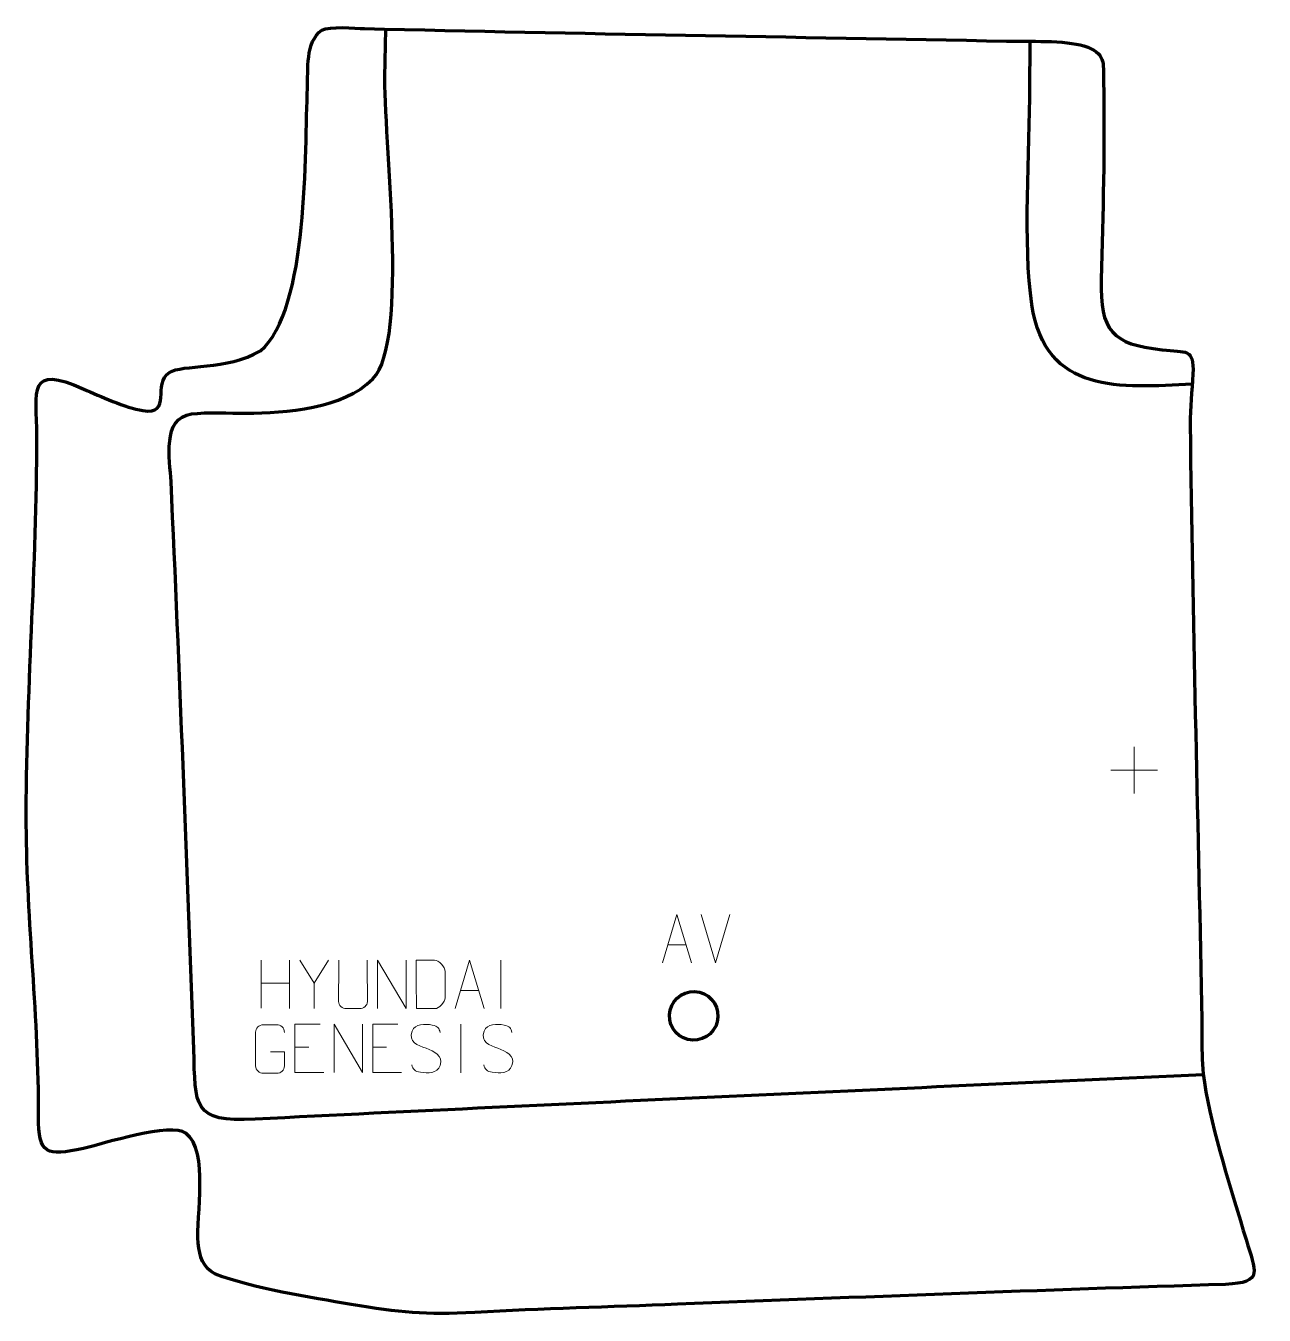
# Model space of a CAD drawing. Header units: millimetres. Extents: x 851 to 1488, y 107 to 771.
import ezdxf

# ---------------------------------------------------------------- set-up
doc = ezdxf.new("R2010")
doc.units = ezdxf.units.MM
doc.header["$MEASUREMENT"] = 0
doc.layers.add('layer 2', color=7, linetype='Continuous')
doc.layers.add('layer 3', color=7, linetype='Continuous')

msp = doc.modelspace()

# ---------------------------------------------------------------- linework, layer by layer
at = {"layer": 'layer 2', "color": 142, "lineweight": 158}
for points, knots in [([(1457.0809, 230.9547), (1294.4328, 223.3643), (1131.7749, 216.2575), (969.1543, 208.058), (969.1543, 208.058), (936.4517, 206.4091), (938.5598, 214.4817), (937.4838, 244.1645), (937.4838, 244.1645), (933.956, 341.4932), (930.3318, 438.9031), (925.827, 536.1909), (925.827, 536.1909), (925.2983, 547.5914), (921.0025, 568.8907), (936.3743, 570.9966), (936.3743, 570.9966), (944.0334, 572.0459), (956.2808, 571.3122), (964.4548, 571.3599), (964.4548, 571.3599), (985.1366, 571.6628), (1014.2018, 573.5266), (1029.657, 589.0345), (1029.657, 589.0345), (1048.8813, 608.3243), (1035.0931, 713.4445), (1035.8723, 747.0301), (1035.8723, 747.0301), (1036.0926, 754.3757), (1036.2015, 761.727), (1036.3686, 769.0743)], [0, 0, 0, 0, 0.11111111, 0.11111111, 0.11111111, 0.11111111, 0.22222222, 0.22222222, 0.22222222, 0.22222222, 0.33333333, 0.33333333, 0.33333333, 0.33333333, 0.44444444, 0.44444444, 0.44444444, 0.44444444, 0.55555556, 0.55555556, 0.55555556, 0.55555556, 0.66666667, 0.66666667, 0.66666667, 0.66666667, 0.77777778, 0.77777778, 0.77777778, 0.77777778, 1, 1, 1, 1]), ([(1451.3752, 586.35), (1414.6059, 584.4422), (1375.767, 580.8484), (1368.8335, 627.2521), (1368.8335, 627.2521), (1364.2243, 658.1003), (1367.702, 706.5385), (1367.8386, 739.8577), (1367.8386, 739.8577), (1367.8761, 747.5118), (1367.9133, 755.166), (1367.9495, 762.82)], [0, 0, 0, 0, 0.25, 0.25, 0.25, 0.25, 0.5, 0.5, 0.5, 0.5, 1, 1, 1, 1])]:
    msp.add_open_spline(points, degree=3, knots=knots, dxfattribs=at)
at = {"layer": 'layer 2', "color": 142, "lineweight": 200}
msp.add_open_spline([(1194.3131, 248.7212), (1201.2114, 248.4507), (1207.0228, 253.8236), (1207.2933, 260.7218), (1207.2933, 260.7218), (1207.5638, 267.62), (1202.191, 273.4315), (1195.2927, 273.702), (1195.2927, 273.702), (1188.3945, 273.9725), (1182.583, 268.5996), (1182.3125, 261.7014), (1182.3125, 261.7014), (1182.042, 254.8032), (1187.4149, 248.9917), (1194.3131, 248.7212)], degree=3, knots=[0, 0, 0, 0, 0.2, 0.2, 0.2, 0.2, 0.4, 0.4, 0.4, 0.4, 0.6, 0.6, 0.6, 0.6, 1, 1, 1, 1], dxfattribs=at)
at = {"layer": 'layer 3', "color": 242, "lineweight": 158}
msp.add_open_spline([(1405.7489, 742.2492), (1405.5788, 751.9158), (1406.9621, 756.7875), (1395.6404, 760.3983), (1395.6404, 760.3983), (1386.2162, 763.404), (1366.6007, 762.6735), (1355.782, 762.8858), (1355.782, 762.8858), (1245.6958, 765.045), (1135.4767, 766.6916), (1025.4166, 769.3341), (1025.4166, 769.3341), (1020.3487, 769.4558), (1007.4032, 770.7604), (1003.4667, 768.4985), (1003.4667, 768.4985), (994.8085, 762.4469), (996.4735, 747.9881), (996.0289, 738.6476), (996.0289, 738.6476), (994.6803, 706.6195), (996.9152, 624.6154), (971.8121, 603.4417), (971.8121, 603.4417), (954.5606, 593.4121), (931.618, 596.6059), (924.9859, 592.3787), (924.9859, 592.3787), (916.0311, 586.6709), (926.7795, 570.2243), (911.2668, 572.7411), (911.2668, 572.7411), (902.5141, 574.161), (889.1094, 580.2014), (880.9828, 583.7841), (880.9828, 583.7841), (851.6893, 596.886), (856.7041, 583.1418), (856.7617, 559.3233), (856.7617, 559.3233), (856.9233, 492.5068), (851.0839, 426.4684), (851.3445, 359.6523), (851.3445, 359.6523), (851.5387, 309.859), (857.9342, 259.2874), (857.6575, 209.4932), (857.6575, 209.4932), (857.548, 189.8025), (861.7665, 188.9438), (880.7861, 192.93), (880.7861, 192.93), (890.5014, 195.3856), (926.0535, 206.5796), (933.5002, 200.8946), (933.5002, 200.8946), (945.6248, 191.6384), (938.531, 158.1988), (939.8373, 144.2261), (939.8373, 144.2261), (940.4912, 137.2327), (942.2645, 131.8257), (948.6585, 128.2769), (948.6585, 128.2769), (967.6522, 121.0558), (997.8175, 116.2624), (1018.4614, 112.7624), (1018.4614, 112.7624), (1043.4169, 108.5443), (1056.6527, 107.18), (1082.1321, 108.5943), (1082.1321, 108.5943), (1116.637, 110.5095), (1151.8544, 111.4729), (1186.4488, 112.8151), (1186.4488, 112.8151), (1280.5457, 116.4658), (1374.4252, 120.1111), (1468.5566, 123.0274), (1468.5566, 123.0274), (1488.413, 123.9602), (1483.9658, 129.6716), (1479.0632, 146.0734), (1479.0632, 146.0734), (1471.573, 171.1132), (1461.6358, 201.4248), (1457.6012, 226.9265), (1457.6012, 226.9265), (1455.8007, 238.3073), (1456.4087, 255.1202), (1456.1741, 267.1807), (1456.1741, 267.1807), (1454.2284, 366.4461), (1451.4653, 465.9647), (1450.2916, 565.2093), (1450.2916, 565.2093), (1450.2365, 574.6853), (1451.2058, 582.3633), (1451.7135, 591.5901), (1451.7135, 591.5901), (1452.4515, 605.0019), (1448.215, 602.627), (1435.8156, 604.0112), (1435.8156, 604.0112), (1410.1133, 606.9433), (1403.8248, 613.6559), (1404.5415, 640.109), (1404.5415, 640.109), (1405.4662, 674.2302), (1406.3242, 708.1008), (1405.7489, 742.2492)], degree=3, knots=[0, 0, 0, 0, 0.03448276, 0.03448276, 0.03448276, 0.03448276, 0.06896552, 0.06896552, 0.06896552, 0.06896552, 0.10344828, 0.10344828, 0.10344828, 0.10344828, 0.13793103, 0.13793103, 0.13793103, 0.13793103, 0.17241379, 0.17241379, 0.17241379, 0.17241379, 0.20689655, 0.20689655, 0.20689655, 0.20689655, 0.24137931, 0.24137931, 0.24137931, 0.24137931, 0.27586207, 0.27586207, 0.27586207, 0.27586207, 0.31034483, 0.31034483, 0.31034483, 0.31034483, 0.34482759, 0.34482759, 0.34482759, 0.34482759, 0.37931034, 0.37931034, 0.37931034, 0.37931034, 0.4137931, 0.4137931, 0.4137931, 0.4137931, 0.44827586, 0.44827586, 0.44827586, 0.44827586, 0.48275862, 0.48275862, 0.48275862, 0.48275862, 0.51724138, 0.51724138, 0.51724138, 0.51724138, 0.55172414, 0.55172414, 0.55172414, 0.55172414, 0.5862069, 0.5862069, 0.5862069, 0.5862069, 0.62068966, 0.62068966, 0.62068966, 0.62068966, 0.65517241, 0.65517241, 0.65517241, 0.65517241, 0.68965517, 0.68965517, 0.68965517, 0.68965517, 0.72413793, 0.72413793, 0.72413793, 0.72413793, 0.75862069, 0.75862069, 0.75862069, 0.75862069, 0.79310345, 0.79310345, 0.79310345, 0.79310345, 0.82758621, 0.82758621, 0.82758621, 0.82758621, 0.86206897, 0.86206897, 0.86206897, 0.86206897, 0.89655172, 0.89655172, 0.89655172, 0.89655172, 0.93103448, 0.93103448, 0.93103448, 0.93103448, 1, 1, 1, 1], dxfattribs=at)
at = {"layer": 'layer 3', "color": 250, "lineweight": 9}
for points in [[(1421.468, 399.7218), (1421.468, 399.7218), (1421.468, 375.7439), (1421.468, 375.7439)], [(1409.4791, 387.7328), (1409.4791, 387.7328), (1433.457, 387.7328), (1433.457, 387.7328)], [(1206.0346, 288.4547), (1206.0346, 288.4547), (1198.7128, 313.4083), (1198.7128, 313.4083)], [(1213.3565, 313.4083), (1213.3565, 313.4083), (1206.0347, 288.4547), (1206.0347, 288.4547)], [(1181.3977, 297.7114), (1181.3977, 297.7114), (1190.8934, 297.7114), (1190.8934, 297.7114)], [(972.153, 289.9099), (972.153, 289.9099), (972.153, 265.1324), (972.153, 265.1324)], [(986.7963, 289.9099), (986.7963, 289.9099), (986.7963, 264.9564), (986.7963, 264.9564)], [(999.4747, 278.0278), (999.4747, 278.0278), (992.1538, 289.9265), (992.1538, 289.9265)], [(1095.4755, 289.9368), (1095.4755, 289.9368), (1095.4755, 264.9627), (1095.4755, 264.9627)], [(972.153, 278.0276), (972.153, 278.0276), (986.7963, 278.028), (986.7963, 278.028)], [(1074.7276, 274.2224), (1074.7276, 274.2224), (1084.2233, 274.2224), (1084.2233, 274.2224)], [(1075.0541, 256.8759), (1075.0541, 256.8759), (1075.0541, 231.9018), (1075.0541, 231.9018)], [(989.6267, 245.1598), (989.6267, 245.1598), (996.7948, 245.1598), (996.7948, 245.1598)], [(1029.6267, 245.1598), (1029.6267, 245.1598), (1036.7948, 245.1598), (1036.7948, 245.1598)]]:
    msp.add_open_spline(points, degree=3, dxfattribs=at)
for points, knots in [([(1178.6751, 288.462), (1178.6751, 288.462), (1186.0461, 313.4155), (1186.0461, 313.4155), (1186.0461, 313.4155), (1186.0461, 313.4155), (1193.616, 288.462), (1193.616, 288.462)], [0, 0, 0, 0, 0.33333333, 0.33333333, 0.33333333, 0.33333333, 1, 1, 1, 1]), ([(1006.7971, 289.9265), (1006.7971, 289.9265), (999.4747, 278.0278), (999.4747, 278.0278), (999.4747, 278.0278), (999.4747, 278.0278), (999.4754, 264.9729), (999.4754, 264.9729)], [0, 0, 0, 0, 0.33333333, 0.33333333, 0.33333333, 0.33333333, 1, 1, 1, 1]), ([(1026.8027, 289.9307), (1026.8023, 284.3912), (1026.8981, 274.1894), (1026.8985, 268.649), (1026.8985, 268.649), (1026.7587, 266.4095), (1025.0815, 264.9833), (1022.9338, 264.9728), (1022.9338, 264.9728), (1020.6019, 264.9732), (1018.27, 264.9732), (1015.9385, 264.9728), (1015.9385, 264.9728), (1014.0135, 264.8713), (1012.0414, 266.6878), (1012.0526, 268.6323), (1012.0526, 268.6323), (1012.0529, 274.1942), (1012.1483, 284.3696), (1012.1479, 289.9307)], [0, 0, 0, 0, 0.16666667, 0.16666667, 0.16666667, 0.16666667, 0.33333333, 0.33333333, 0.33333333, 0.33333333, 0.5, 0.5, 0.5, 0.5, 0.66666667, 0.66666667, 0.66666667, 0.66666667, 1, 1, 1, 1]), ([(1032.1481, 264.973), (1032.1481, 264.973), (1032.1481, 289.9265), (1032.1481, 289.9265), (1032.1481, 289.9265), (1032.1481, 289.9265), (1046.8029, 264.973), (1046.8029, 264.973), (1046.8029, 264.973), (1046.8029, 264.973), (1046.8029, 289.9265), (1046.8029, 289.9265)], [0, 0, 0, 0, 0.25, 0.25, 0.25, 0.25, 0.5, 0.5, 0.5, 0.5, 1, 1, 1, 1]), ([(1052.0832, 265.0011), (1054.415, 265.0015), (1059.3652, 264.9775), (1061.6967, 264.9772), (1061.6967, 264.9772), (1063.6217, 264.8718), (1066.9403, 268.4134), (1066.9291, 270.4307), (1066.9291, 270.4307), (1066.9287, 276.2008), (1066.9287, 278.3705), (1066.9291, 284.1398), (1066.9291, 284.1398), (1066.9248, 286.2779), (1063.5503, 289.938), (1061.3979, 289.9245), (1061.3979, 289.9245), (1059.0722, 289.9245), (1054.3479, 289.9245), (1052.0218, 289.9245), (1052.0218, 289.9245), (1052.0222, 284.1776), (1052.0835, 270.7484), (1052.0832, 265.0011)], [0, 0, 0, 0, 0.14285714, 0.14285714, 0.14285714, 0.14285714, 0.28571429, 0.28571429, 0.28571429, 0.28571429, 0.42857143, 0.42857143, 0.42857143, 0.42857143, 0.57142857, 0.57142857, 0.57142857, 0.57142857, 0.71428571, 0.71428571, 0.71428571, 0.71428571, 1, 1, 1, 1]), ([(1072.005, 264.973), (1072.005, 264.973), (1079.376, 289.9265), (1079.376, 289.9265), (1079.376, 289.9265), (1079.376, 289.9265), (1086.9459, 264.973), (1086.9459, 264.973)], [0, 0, 0, 0, 0.33333333, 0.33333333, 0.33333333, 0.33333333, 1, 1, 1, 1]), ([(977.0497, 242.6688), (977.0497, 242.6688), (984.2178, 242.6688), (984.2178, 242.6688), (984.2178, 242.6688), (984.2178, 242.6688), (984.2178, 235.5007), (984.2178, 235.5007), (984.2178, 235.5007), (984.0781, 233.1773), (982.4009, 231.6977), (980.2531, 231.6869), (980.2531, 231.6869), (977.9213, 231.6873), (975.5893, 231.6873), (973.2578, 231.6869), (973.2578, 231.6869), (971.3329, 231.5815), (969.3607, 233.466), (969.3719, 235.4833), (969.3719, 235.4833), (969.3723, 241.2534), (969.3723, 247.0231), (969.3719, 252.7924), (969.3719, 252.7924), (969.3761, 254.9305), (971.1229, 256.6497), (973.2752, 256.6363), (973.2752, 256.6363), (975.6009, 256.6363), (977.927, 256.6363), (980.2531, 256.6363), (980.2531, 256.6363), (982.1998, 256.6717), (984.1912, 255.1802), (984.2178, 252.7425)], [0, 0, 0, 0, 0.1, 0.1, 0.1, 0.1, 0.2, 0.2, 0.2, 0.2, 0.3, 0.3, 0.3, 0.3, 0.4, 0.4, 0.4, 0.4, 0.5, 0.5, 0.5, 0.5, 0.6, 0.6, 0.6, 0.6, 0.7, 0.7, 0.7, 0.7, 0.8, 0.8, 0.8, 0.8, 1, 1, 1, 1]), ([(1002.5006, 257.0395), (1002.5006, 257.0395), (989.6267, 257.0395), (989.6267, 257.0395), (989.6267, 257.0395), (989.6267, 257.0395), (989.6267, 232.0859), (989.6267, 232.0859), (989.6267, 232.0859), (989.6267, 232.0859), (1004.4925, 232.0859), (1004.4925, 232.0859)], [0, 0, 0, 0, 0.25, 0.25, 0.25, 0.25, 0.5, 0.5, 0.5, 0.5, 1, 1, 1, 1]), ([(1009.7322, 232.086), (1009.7322, 232.086), (1009.7322, 257.0395), (1009.7322, 257.0395), (1009.7322, 257.0395), (1009.7322, 257.0395), (1024.387, 232.086), (1024.387, 232.086), (1024.387, 232.086), (1024.387, 232.086), (1024.387, 257.0395), (1024.387, 257.0395)], [0, 0, 0, 0, 0.25, 0.25, 0.25, 0.25, 0.5, 0.5, 0.5, 0.5, 1, 1, 1, 1]), ([(1042.5006, 257.0395), (1042.5006, 257.0395), (1029.6267, 257.0395), (1029.6267, 257.0395), (1029.6267, 257.0395), (1029.6267, 257.0395), (1029.6267, 232.0859), (1029.6267, 232.0859), (1029.6267, 232.0859), (1029.6267, 232.0859), (1044.4925, 232.0859), (1044.4925, 232.0859)], [0, 0, 0, 0, 0.25, 0.25, 0.25, 0.25, 0.5, 0.5, 0.5, 0.5, 1, 1, 1, 1]), ([(1057.0596, 244.5627), (1052.8113, 246.0331), (1047.9032, 247.8289), (1049.9083, 253.3492), (1049.9083, 253.3492), (1051.4118, 257.4891), (1056.6254, 257.1006), (1060.229, 256.4995), (1060.229, 256.4995), (1063.0896, 256.0223), (1063.9543, 254.8091), (1064.2649, 252.725)], [0, 0, 0, 0, 0.25, 0.25, 0.25, 0.25, 0.5, 0.5, 0.5, 0.5, 1, 1, 1, 1]), ([(1094.0596, 244.5627), (1089.8113, 246.0331), (1084.9032, 247.8289), (1086.9083, 253.3492), (1086.9083, 253.3492), (1088.4118, 257.4891), (1093.6254, 257.1006), (1097.229, 256.4995), (1097.229, 256.4995), (1100.0896, 256.0223), (1100.9543, 254.8091), (1101.2649, 252.725)], [0, 0, 0, 0, 0.25, 0.25, 0.25, 0.25, 0.5, 0.5, 0.5, 0.5, 1, 1, 1, 1]), ([(1057.0596, 244.5626), (1061.0782, 242.9159), (1066.1077, 241.0276), (1064.2737, 235.6673), (1064.2737, 235.6673), (1062.8139, 231.4009), (1057.9031, 231.6576), (1054.177, 232.2123), (1054.177, 232.2123), (1051.427, 232.6221), (1050.2061, 233.8356), (1049.8281, 235.9478)], [0, 0, 0, 0, 0.25, 0.25, 0.25, 0.25, 0.5, 0.5, 0.5, 0.5, 1, 1, 1, 1]), ([(1094.0596, 244.5626), (1098.0782, 242.9159), (1103.1077, 241.0276), (1101.2737, 235.6673), (1101.2737, 235.6673), (1099.8139, 231.4009), (1094.9031, 231.6576), (1091.177, 232.2123), (1091.177, 232.2123), (1088.427, 232.6221), (1087.2061, 233.8356), (1086.8281, 235.9478)], [0, 0, 0, 0, 0.25, 0.25, 0.25, 0.25, 0.5, 0.5, 0.5, 0.5, 1, 1, 1, 1])]:
    msp.add_open_spline(points, degree=3, knots=knots, dxfattribs=at)

doc.saveas('drawing.dxf')
